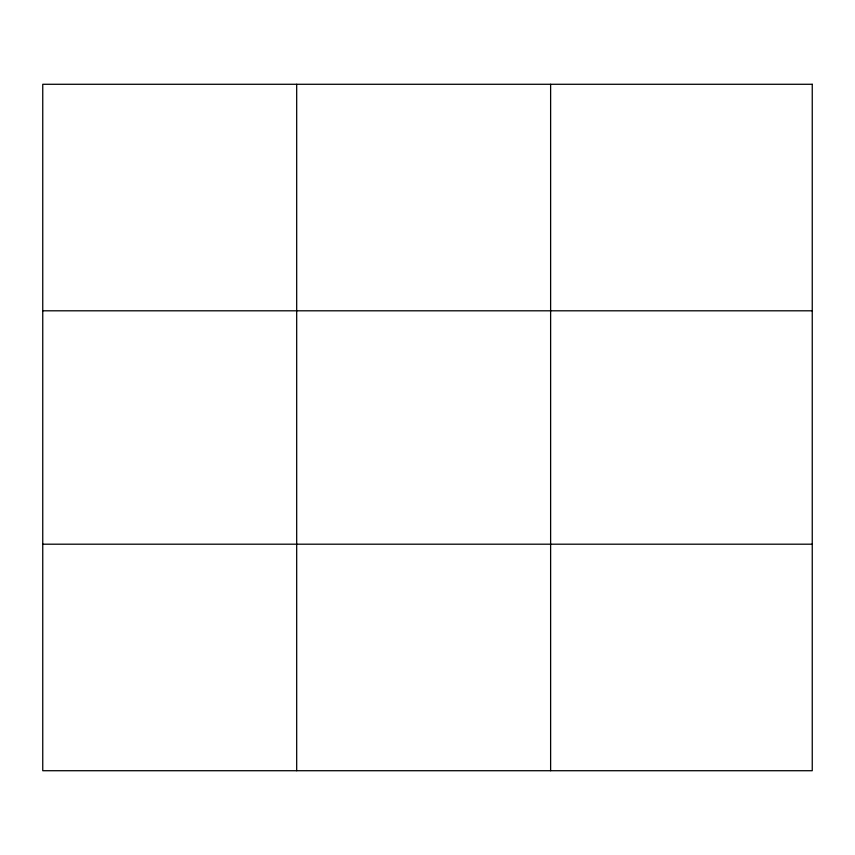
<?xml version="1.0" encoding="UTF-8"?>
<svg xmlns="http://www.w3.org/2000/svg" width="855" height="855" viewBox="0 0 855 855"><rect width="100%" height="100%" fill="white"/><g stroke="black" fill="none" stroke-linecap="round" stroke-linejoin="round"><path stroke-width="1.28" d="M296.685 770.718L296.685 84.282M550.62 770.718L550.62 84.282M42.75 310.803L812.25 310.803M42.75 544.197L812.25 544.197M812.25 84.282L812.25 770.718L42.75 770.718L42.75 84.282L812.25 84.282"/></g></svg>
